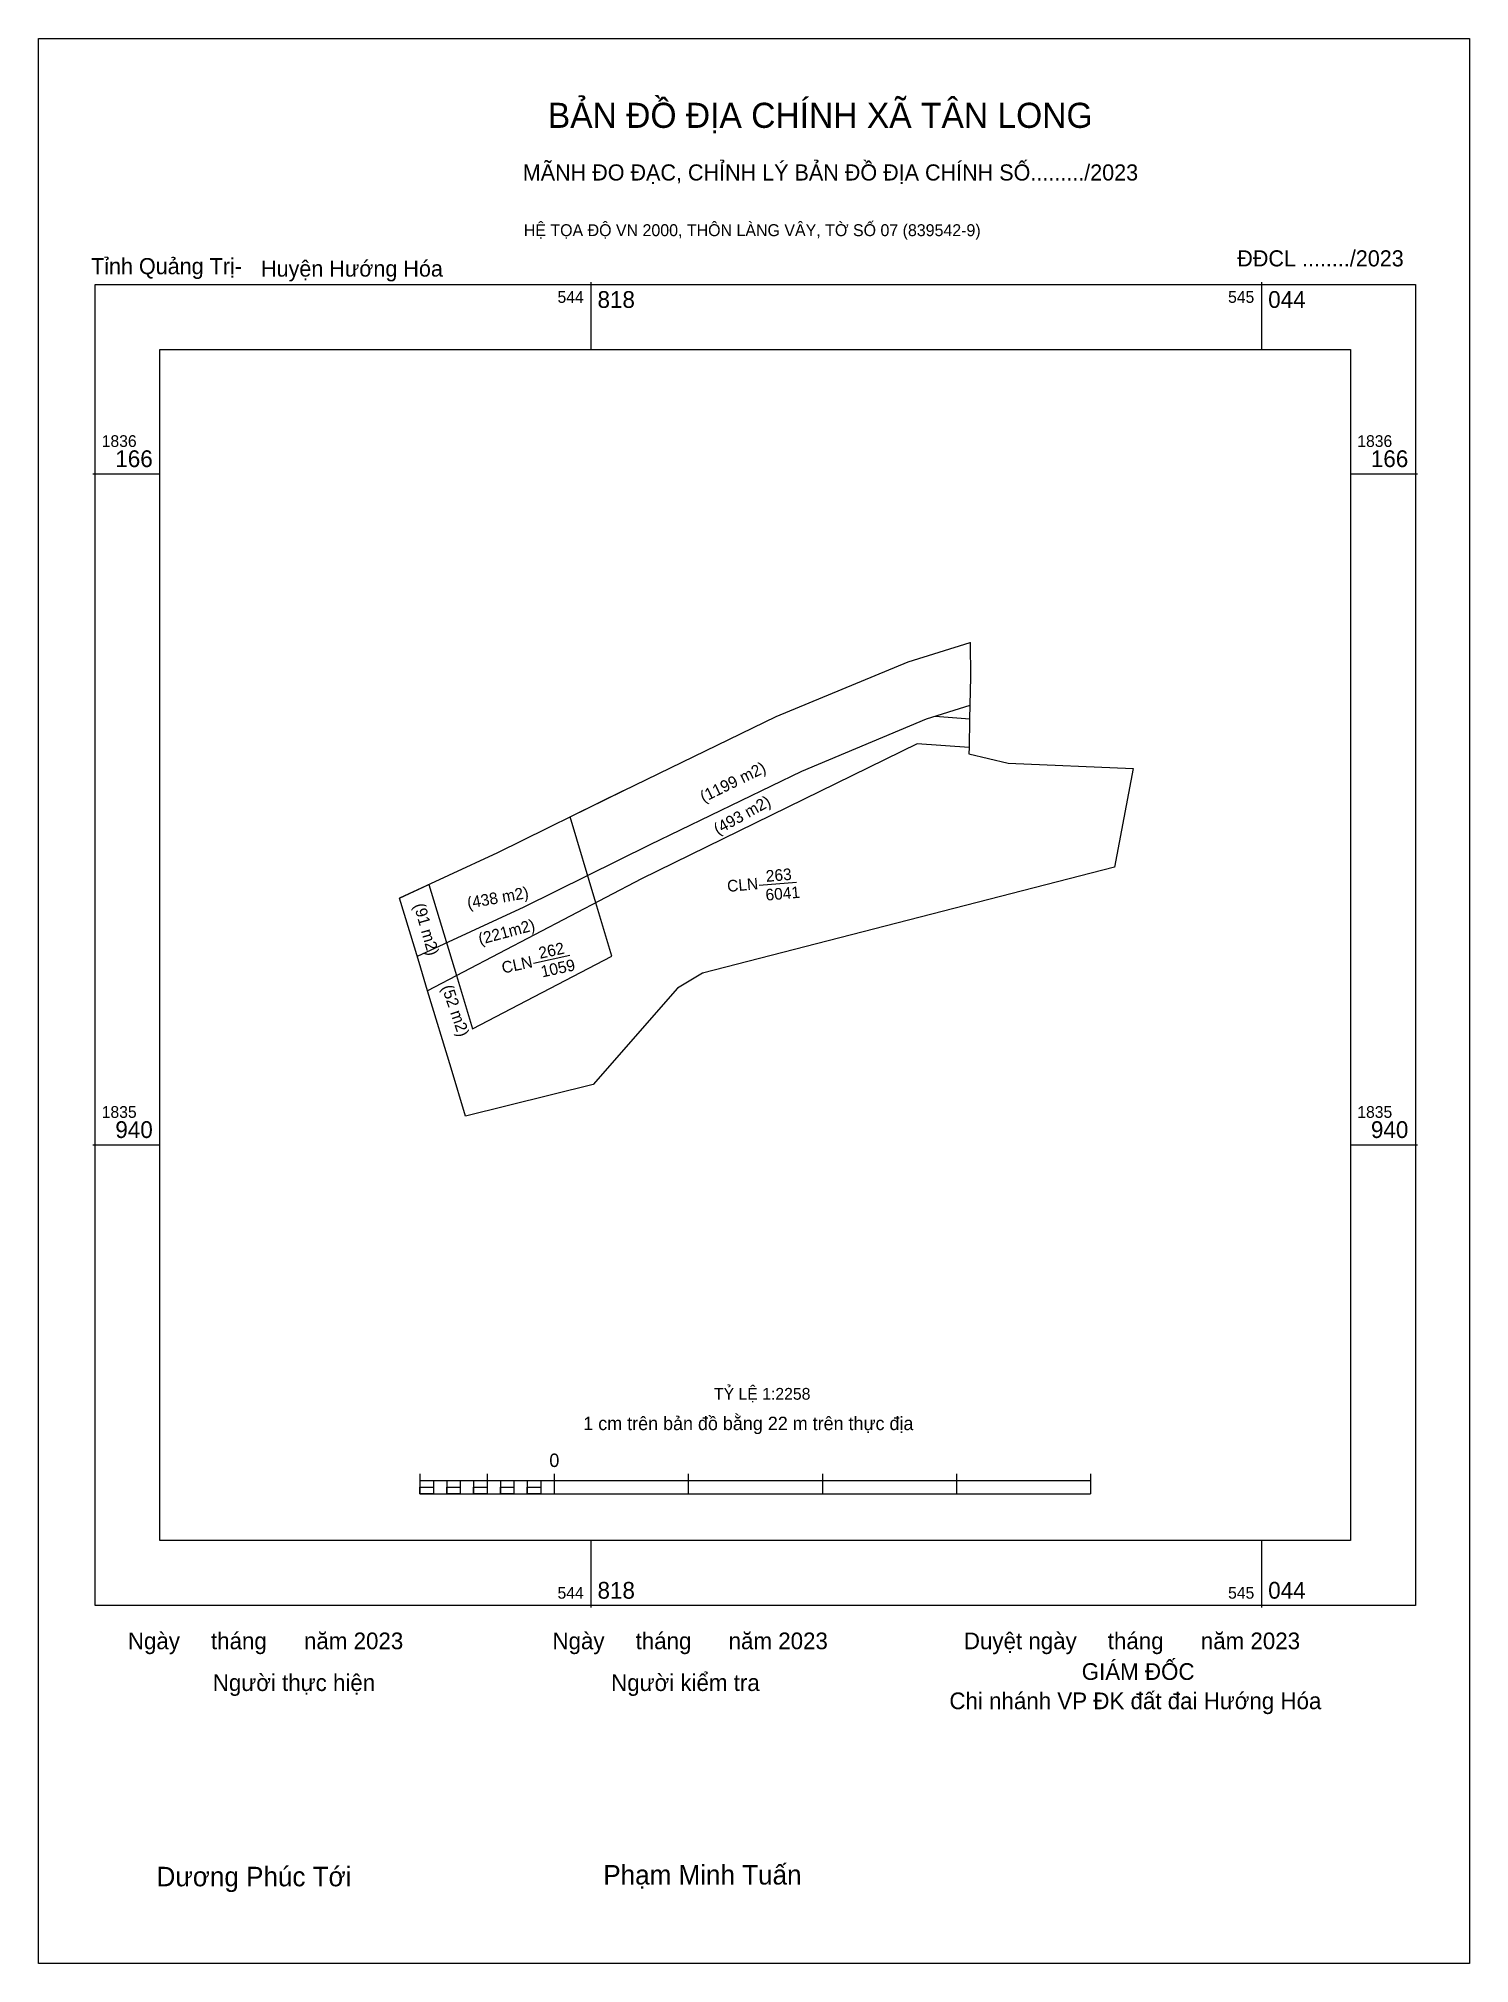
# Model space of a CAD drawing. Extents: x 544728 to 545036, y 1835803 to 1836218.
import ezdxf

# ---------------------------------------------------------------- set-up
doc = ezdxf.new("R2010")
doc.units = 0
for name, color, linetype in [('Level 1', 7, 'Continuous'), ('Level 10', 7, 'Continuous'), ('Level 15', 7, 'Continuous'), ('Level 2', 7, 'Continuous'), ('Level 22', 7, 'Continuous'), ('Level 27', 7, 'Continuous'), ('Level 59', 7, 'Continuous'), ('Level 6', 7, 'Continuous'), ('Level 62', 7, 'Continuous'), ('Level 63', 7, 'Continuous'), ('Level 9', 7, 'Continuous')]:
    doc.layers.add(name, color=color, linetype=linetype)

msp = doc.modelspace()

# ---------------------------------------------------------------- linework, layer by layer
at = {"layer": 'Level 1'}
for p, q in [((544859.33, 1836044.23), (544832.16, 1836030.78)), ((544832.16, 1836030.78), (544809.17, 1836020.17))]:
    msp.add_line(p, q, dxfattribs=at)
at = {"layer": 'Level 10'}
for p, q in [((544853.56, 1836055.88), (544826.46, 1836042.46)), ((544826.46, 1836042.46), (544805.35, 1836032.72))]:
    msp.add_line(p, q, dxfattribs=at)
msp.add_lwpolyline([(544805.36, 1836032.72), (544811.71, 1836035.65), (544817.61, 1836016.02), (544821.07, 1836004.53), (544851.12, 1836020.23), (544847.68, 1836031.73), (544842.14, 1836050.22), (544853.56, 1836055.88), (544886.54, 1836071.85), (544914.96, 1836083.67), (544928.37, 1836087.82), (544928.43, 1836080.31), (544928.24, 1836071.39), (544928.12, 1836065.19), (544928.09, 1836063.79), (544936.53, 1836061.83), (544963.47, 1836060.67), (544959.44, 1836039.41), (544870.63, 1836016.54), (544865.25, 1836013.3), (544847.08, 1835992.59), (544819.56, 1835985.73), (544816.46, 1835996.1), (544811.4, 1836012.78), (544809.57, 1836018.83), (544808.55, 1836022.19)], close=True, dxfattribs=at)
at = {"layer": 'Level 15'}
msp.add_lwpolyline([(544727.54, 1836217.95), (545035.98, 1836217.95), (545035.98, 1835803.17), (544727.54, 1835803.17)], close=True, dxfattribs=at)
at = {"layer": 'Level 22'}
for p, q in [((544918.89, 1836071.28), (544891.97, 1836060.03)), ((544928.31, 1836074.26), (544918.89, 1836071.28)), ((544891.97, 1836060.03), (544859.33, 1836044.23))]:
    msp.add_line(p, q, dxfattribs=at)
at = {"layer": 'Level 27'}
for p, q in [((544928.37, 1836087.82), (544928.39, 1836087.82)), ((544963.47, 1836060.67), (544963.47, 1836060.69)), ((544842.14, 1836050.22), (544842.12, 1836050.21)), ((544811.71, 1836035.65), (544811.73, 1836035.66)), ((544805.36, 1836032.72), (544805.33, 1836032.72)), ((544805.36, 1836032.72), (544805.35, 1836032.74)), ((544870.63, 1836016.54), (544870.64, 1836016.52))]:
    msp.add_line(p, q, dxfattribs=at)
at = {"layer": 'Level 59'}
msp.add_line((544920.84, 1836071.9), (544928.25, 1836071.39), dxfattribs=at)
msp.add_lwpolyline([(544928.12, 1836065.19), (544916.95, 1836065.96), (544857.54, 1836036.88), (544811.4, 1836012.78)], dxfattribs=at)
at = {"layer": 'Level 62'}
msp.add_lwpolyline([(544753.73, 1836150.96), (545010.35, 1836150.96), (545010.35, 1835894.34), (544753.73, 1835894.34)], close=True, dxfattribs=at)
at = {"layer": 'Level 63'}
for p, q in [((544846.58, 1836165.41), (544846.58, 1836150.96)), ((544991.14, 1836165.41), (544991.14, 1836150.96)), ((544739.28, 1836124.16), (544753.73, 1836124.16)), ((545010.35, 1836124.16), (545024.8, 1836124.16)), ((544882.84, 1836035.49), (544890.89, 1836036.18)), ((544834.2, 1836018.73), (544842.09, 1836020.42)), ((544739.28, 1835979.6), (544753.73, 1835979.6)), ((545010.35, 1835979.6), (545024.8, 1835979.6)), ((544809.76, 1835908.7), (544809.76, 1835904.36)), ((544809.76, 1835907.26), (544954.32, 1835907.26)), ((544812.65, 1835907.26), (544812.65, 1835904.36)), ((544815.54, 1835907.26), (544815.54, 1835904.36)), ((544818.43, 1835907.26), (544818.43, 1835904.36)), ((544821.32, 1835907.26), (544821.32, 1835904.36)), ((544824.22, 1835908.7), (544824.22, 1835904.36)), ((544824.22, 1835907.26), (544824.22, 1835904.36)), ((544827.11, 1835907.26), (544827.11, 1835904.36)), ((544830, 1835907.26), (544830, 1835904.36)), ((544832.89, 1835907.26), (544832.89, 1835904.36)), ((544835.78, 1835907.26), (544835.78, 1835904.36)), ((544838.67, 1835908.7), (544838.67, 1835904.36)), ((544838.67, 1835907.26), (544838.67, 1835904.36)), ((544867.58, 1835908.7), (544867.58, 1835904.36)), ((544896.5, 1835908.7), (544896.5, 1835904.36)), ((544925.41, 1835908.7), (544925.41, 1835904.36)), ((544954.32, 1835908.7), (544954.32, 1835904.36)), ((544809.76, 1835904.36), (544954.32, 1835904.36)), ((544846.58, 1835894.34), (544846.58, 1835879.88)), ((544991.14, 1835894.34), (544991.14, 1835879.88))]:
    msp.add_line(p, q, dxfattribs=at)
for points in [[(544739.73, 1836164.96), (545024.35, 1836164.96), (545024.35, 1835880.34), (544739.73, 1835880.34)], [(544809.76, 1835905.81), (544812.65, 1835905.81), (544812.65, 1835904.36), (544809.76, 1835904.36)], [(544809.76, 1835905.81), (544812.65, 1835905.81), (544812.65, 1835904.36), (544809.76, 1835904.36)], [(544815.54, 1835905.81), (544818.43, 1835905.81), (544818.43, 1835904.36), (544815.54, 1835904.36)], [(544821.32, 1835905.81), (544824.22, 1835905.81), (544824.22, 1835904.36), (544821.32, 1835904.36)], [(544827.11, 1835905.81), (544830, 1835905.81), (544830, 1835904.36), (544827.11, 1835904.36)], [(544832.89, 1835905.81), (544835.78, 1835905.81), (544835.78, 1835904.36), (544832.89, 1835904.36)]]:
    msp.add_lwpolyline(points, close=True, dxfattribs=at)

# ---------------------------------------------------------------- texts
at = {"layer": 'Level 1'}
for s, rotation, p in [('263', 4.9385, (544884.42, 1836036.21)), ('CLN', 4.9385, (544876.08, 1836034.06)), ('6041', 4.9385, (544884.35, 1836032.17)), ('262', 12.1328, (544835.63, 1836019.64)), ('CLN', 12.1328, (544827.67, 1836016.46)), ('1059', 12.1328, (544836.12, 1836015.63))]:
    msp.add_text(s, height=2.5, rotation=rotation, dxfattribs=at).set_placement(p)
at = {"layer": 'Level 2'}
for s, rotation, p in [('(1199 m2)', 26.0808, (544870.9, 1836053.27)), ('(493 m2)', 28.9598, (544873.94, 1836046.3)), ('(438 m2)', 10.1609, (544820.17, 1836030.43)), ('(91 m2)', 285.8961, (544808.39, 1836031.23)), ('(221m2)', 14.9248, (544822.73, 1836022.65)), ('(52 m2)', 288.8071, (544814.4, 1836013.55))]:
    msp.add_text(s, height=2.5, rotation=rotation, dxfattribs=at).set_placement(p)
at = {"layer": 'Level 6'}
msp.add_text('TỶ LỆ 1:2258', height=2.5413, dxfattribs=at).set_placement((544873.14, 1835924.65))
at = {"layer": 'Level 63'}
for s, height, p in [('BẢN ĐỒ ĐỊA CHÍNH XÃ TÂN LONG', 5.4119, (544837.32, 1836198.69)), ('MÃNH ĐO ĐẠC, CHỈNH LÝ BẢN ĐỒ ĐỊA CHÍNH SỐ........./2023', 3.4727, (544831.92, 1836187.35)), ('HỆ TỌA ĐỘ VN 2000, THÔN LÀNG VÂY, TỜ SỐ 07 (839542-9)', 2.5707, (544832.14, 1836175.36)), ('544', 2.53, (544839.41, 1836160.99)), ('818', 3.614, (544848.03, 1836159.9)), ('545', 2.53, (544983.94, 1836160.99)), ('044', 3.614, (544992.59, 1836159.9)), ('1836', 2.53, (544741.17, 1836129.94)), ('166', 3.614, (544744.1, 1836125.6)), ('1836', 2.53, (545011.79, 1836129.94)), ('166', 3.614, (545014.71, 1836125.6)), ('1835', 2.53, (544741.17, 1835985.38)), ('1835', 2.53, (545011.79, 1835985.38)), ('940', 3.614, (544744.11, 1835981.04)), ('940', 3.614, (545014.73, 1835981.04)), ('1 cm trên bản đồ bằng 22 m trên thực địa', 2.8912, (544844.97, 1835918.1)), ('0', 2.89, (544837.65, 1835910.15)), ('544', 2.53, (544839.41, 1835881.78)), ('818', 3.614, (544848.03, 1835881.78)), ('545', 2.53, (544983.94, 1835881.78)), ('044', 3.614, (544992.59, 1835881.78)), ('Ngày     tháng      năm 2023', 3.5972, (544746.8, 1835870.89)), ('Ngày     tháng      năm 2023', 3.5972, (544838.32, 1835870.89)), ('Duyệt ngày     tháng      năm 2023', 3.5972, (544926.99, 1835870.89)), ('GIÁM ĐỐC', 3.597, (544952.39, 1835864.28)), ('Người thực hiện', 3.5972, (544765.11, 1835861.89)), ('Người kiểm tra', 3.5972, (544850.96, 1835861.89)), ('Chi nhánh VP ĐK đất đai Hướng Hóa', 3.5972, (544923.87, 1835857.97)), ('Dương Phúc Tới', 4.1957, (544753, 1835819.81)), ('Phạm Minh Tuấn', 4.1957, (544849.28, 1835820.19))]:
    msp.add_text(s, height=height, dxfattribs=at).set_placement(p)
at = {"layer": 'Level 9'}
for s, p in [('Tỉnh Quảng Trị-', (544738.87, 1836167.16)), ('Huyện Hướng Hóa', (544775.51, 1836166.64)), ('ĐĐCL ......../2023', (544985.92, 1836168.84))]:
    msp.add_text(s, height=3.4727, dxfattribs=at).set_placement(p)

doc.saveas('drawing.dxf')
